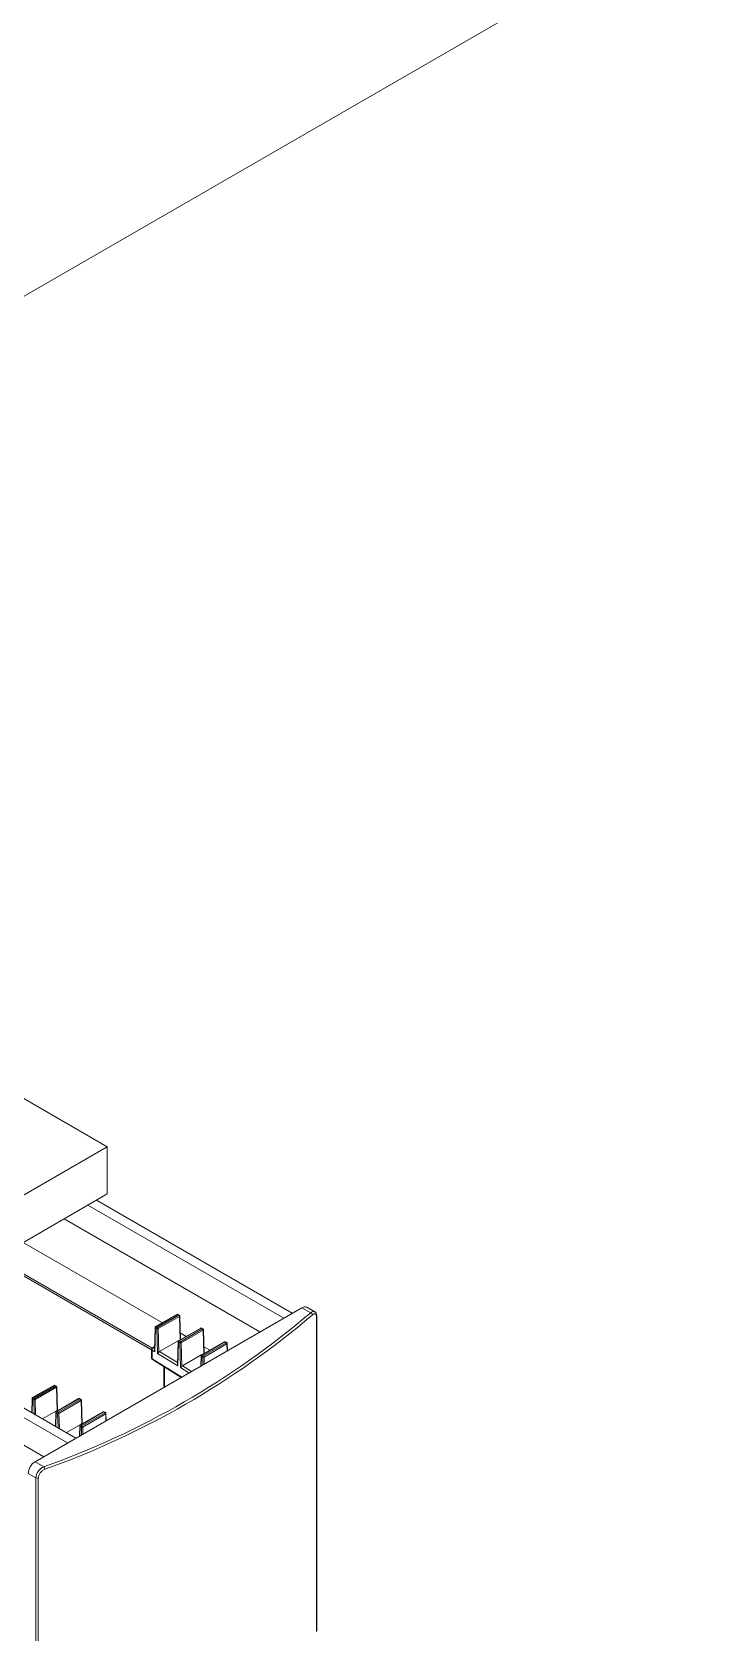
# Model space of a CAD drawing. Extents: x -976302 to -776254, y 5665 to 231437.
# Drawn here: x -788427 to -788078, y 78408 to 79245 of the extents above; entities that cross this region are included whole.
import ezdxf

# ---------------------------------------------------------------- set-up
doc = ezdxf.new("R2010")
doc.units = 0
doc.header["$LTSCALE"] = 1000
doc.header["$MEASUREMENT"] = 0

msp = doc.modelspace()

# ---------------------------------------------------------------- linework, layer by layer
at = {"linetype": 'Continuous', "lineweight": 15}
for p, q in [((-788503.07, 79065.33), (-786105.04, 80449.69)), ((-788503.07, 79065.33), (-786105.04, 80449.69)), ((-788504.39, 78729.51), (-788387.16, 78661.84)), ((-788504.39, 78729.51), (-788387.16, 78661.84)), ((-788387.16, 78661.84), (-788533.05, 78577.62)), ((-788387.16, 78661.84), (-788533.05, 78577.62)), ((-788387.16, 78661.84), (-788387.16, 78637.19)), ((-788387.16, 78661.84), (-788387.16, 78637.19)), ((-788387.16, 78637.19), (-788533.05, 78552.96)), ((-788387.16, 78637.19), (-788533.05, 78552.96)), ((-788290.4, 78574.72), (-788392.88, 78633.88)), ((-788290.4, 78574.72), (-788392.88, 78633.88)), ((-788294.83, 78572.17), (-788397.3, 78631.33)), ((-788294.83, 78572.17), (-788397.3, 78631.33)), ((-788307.28, 78564.98), (-788409.76, 78624.14)), ((-788307.28, 78564.98), (-788409.76, 78624.14)), ((-788358.31, 78569.79), (-788431.11, 78611.81)), ((-788358.31, 78569.79), (-788431.11, 78611.81)), ((-788363.97, 78555.59), (-788446.24, 78603.08)), ((-788363.97, 78555.59), (-788446.24, 78603.08)), ((-788363.74, 78556.49), (-788445.35, 78603.6)), ((-788363.74, 78556.49), (-788445.35, 78603.6)), ((-788424.98, 78497.03), (-788285.3, 78577.67)), ((-788424.98, 78497.03), (-788285.3, 78577.67)), ((-788280.69, 78575.01), (-788285.3, 78577.67)), ((-788280.69, 78575.01), (-788285.3, 78577.67)), ((-788278.6, 78575.5), (-788282.78, 78577.92)), ((-788278.6, 78575.5), (-788282.78, 78577.92)), ((-788403.56, 78509.4), (-788506.04, 78568.56)), ((-788403.56, 78509.4), (-788506.04, 78568.56)), ((-788362.1, 78567.32), (-788362.46, 78555.21)), ((-788362.1, 78567.32), (-788362.46, 78555.21)), ((-788361.97, 78567.11), (-788362.34, 78554.6)), ((-788361.97, 78567.11), (-788362.34, 78554.6)), ((-788361.29, 78566.69), (-788361.97, 78567.11)), ((-788361.29, 78566.69), (-788361.97, 78567.11)), ((-788350.74, 78574.16), (-788361.85, 78567.74)), ((-788350.74, 78574.16), (-788361.85, 78567.74)), ((-788350.48, 78574.13), (-788361.6, 78567.71)), ((-788350.48, 78574.13), (-788361.6, 78567.71)), ((-788361.6, 78567.71), (-788360.92, 78567.3)), ((-788361.6, 78567.71), (-788360.92, 78567.3)), ((-788360.92, 78553.72), (-788361.29, 78566.69)), ((-788360.92, 78553.72), (-788361.29, 78566.69)), ((-788360.92, 78567.3), (-788349.78, 78573.73)), ((-788360.92, 78567.3), (-788349.78, 78573.73)), ((-788349.43, 78573.13), (-788360.57, 78566.69)), ((-788349.43, 78573.13), (-788360.57, 78566.69)), ((-788360.57, 78566.69), (-788360.22, 78554.44)), ((-788360.57, 78566.69), (-788360.22, 78554.44)), ((-788349.78, 78573.73), (-788350.48, 78574.13)), ((-788349.78, 78573.73), (-788350.48, 78574.13)), ((-788349.53, 78573.75), (-788350.23, 78574.16)), ((-788349.53, 78573.75), (-788350.23, 78574.16)), ((-788338.28, 78566.97), (-788349.83, 78560.3)), ((-788338.28, 78566.97), (-788349.83, 78560.3)), ((-788338.03, 78566.94), (-788349.58, 78560.27)), ((-788338.03, 78566.94), (-788349.58, 78560.27)), ((-788349.06, 78560.75), (-788349.43, 78573.13)), ((-788349.06, 78560.75), (-788349.43, 78573.13)), ((-788348.91, 78560.83), (-788349.28, 78573.33)), ((-788348.91, 78560.83), (-788349.28, 78573.33)), ((-788348.9, 78559.85), (-788337.33, 78566.54)), ((-788348.9, 78559.85), (-788337.33, 78566.54)), ((-788337.33, 78566.54), (-788338.03, 78566.94)), ((-788337.33, 78566.54), (-788338.03, 78566.94)), ((-788337.08, 78566.56), (-788337.78, 78566.97)), ((-788337.08, 78566.56), (-788337.78, 78566.97)), ((-788336.45, 78553.64), (-788336.83, 78566.14)), ((-788336.45, 78553.64), (-788336.83, 78566.14)), ((-788277.61, 78408.23), (-788277.61, 78572.59)), ((-788277.61, 78408.23), (-788277.61, 78572.59)), ((-788277.45, 78408.54), (-788277.45, 78572.9)), ((-788277.45, 78572.88), (-788277.45, 78572.9)), ((-788277.45, 78408.54), (-788277.45, 78572.9)), ((-788277.45, 78572.88), (-788277.45, 78572.9)), ((-788420.43, 78499.66), (-788522.91, 78558.82)), ((-788420.43, 78499.66), (-788522.91, 78558.82)), ((-788407.98, 78506.85), (-788510.46, 78566.01)), ((-788407.98, 78506.85), (-788510.46, 78566.01)), ((-788350.49, 78560.16), (-788359.88, 78554.75)), ((-788350.49, 78560.16), (-788359.88, 78554.75)), ((-788350.49, 78560.16), (-788350.08, 78559.93)), ((-788350.49, 78560.16), (-788350.08, 78559.93)), ((-788350.09, 78559.88), (-788350.45, 78547.77)), ((-788350.09, 78559.88), (-788350.45, 78547.77)), ((-788349.95, 78559.67), (-788350.32, 78547.16)), ((-788349.95, 78559.67), (-788350.32, 78547.16)), ((-788349.27, 78559.25), (-788349.95, 78559.67)), ((-788349.27, 78559.25), (-788349.95, 78559.67)), ((-788349.58, 78560.27), (-788348.9, 78559.85)), ((-788349.58, 78560.27), (-788348.9, 78559.85)), ((-788348.9, 78546.28), (-788349.27, 78559.25)), ((-788348.9, 78546.28), (-788349.27, 78559.25)), ((-788345.85, 78562.6), (-788349.01, 78564.42)), ((-788345.85, 78562.6), (-788349.01, 78564.42)), ((-788336.97, 78565.94), (-788348.55, 78559.25)), ((-788336.97, 78565.94), (-788348.55, 78559.25)), ((-788348.55, 78559.25), (-788348.2, 78547)), ((-788348.55, 78559.25), (-788348.2, 78547)), ((-788325.83, 78559.78), (-788337.81, 78552.86)), ((-788325.83, 78559.78), (-788337.81, 78552.86)), ((-788325.58, 78559.75), (-788337.56, 78552.83)), ((-788325.58, 78559.75), (-788337.56, 78552.83)), ((-788336.6, 78553.56), (-788336.97, 78565.94)), ((-788336.6, 78553.56), (-788336.97, 78565.94)), ((-788336.89, 78552.41), (-788324.87, 78559.35)), ((-788336.89, 78552.41), (-788324.87, 78559.35)), ((-788324.52, 78558.75), (-788336.53, 78551.81)), ((-788324.52, 78558.75), (-788336.53, 78551.81)), ((-788324.87, 78559.35), (-788325.58, 78559.75)), ((-788324.87, 78559.35), (-788325.58, 78559.75)), ((-788324.62, 78559.37), (-788325.32, 78559.78)), ((-788324.62, 78559.37), (-788325.32, 78559.78)), ((-788324.41, 78555.09), (-788324.52, 78558.75)), ((-788324.41, 78555.09), (-788324.52, 78558.75)), ((-788324.26, 78555.18), (-788324.37, 78558.95)), ((-788324.26, 78555.18), (-788324.37, 78558.95)), ((-788363.97, 78555.84), (-788363.97, 78551.32)), ((-788363.97, 78555.84), (-788363.97, 78551.32)), ((-788363.7, 78555.44), (-788363.7, 78550.92)), ((-788362.34, 78554.6), (-788363.7, 78555.44)), ((-788363.7, 78555.44), (-788363.7, 78550.92)), ((-788362.34, 78554.6), (-788363.7, 78555.44)), ((-788363.7, 78550.92), (-788348.23, 78541.34)), ((-788363.7, 78550.92), (-788348.23, 78541.34)), ((-788363.5, 78550.46), (-788348.51, 78541.18)), ((-788363.5, 78550.46), (-788348.51, 78541.18)), ((-788362.4, 78557.33), (-788363.47, 78556.71)), ((-788362.4, 78557.33), (-788363.47, 78556.71)), ((-788362.41, 78556.98), (-788362.97, 78556.66)), ((-788362.41, 78556.98), (-788362.97, 78556.66)), ((-788362.97, 78556.66), (-788362.43, 78556.33)), ((-788362.97, 78556.66), (-788362.43, 78556.33)), ((-788350.32, 78547.16), (-788360.92, 78553.72)), ((-788350.32, 78547.16), (-788360.92, 78553.72)), ((-788359.88, 78554.75), (-788350.41, 78548.89)), ((-788359.88, 78554.75), (-788350.41, 78548.89)), ((-788338.04, 78552.98), (-788347.86, 78547.31)), ((-788338.04, 78552.98), (-788347.86, 78547.31)), ((-788338.07, 78552.44), (-788338.22, 78547.12)), ((-788338.07, 78552.44), (-788338.22, 78547.12)), ((-788337.93, 78552.22), (-788338.08, 78547.2)), ((-788337.93, 78552.22), (-788338.08, 78547.2)), ((-788338.04, 78552.98), (-788337.82, 78552.85)), ((-788338.04, 78552.98), (-788337.82, 78552.85)), ((-788337.25, 78551.8), (-788337.93, 78552.22)), ((-788337.25, 78551.8), (-788337.93, 78552.22)), ((-788337.56, 78552.83), (-788336.89, 78552.41)), ((-788337.56, 78552.83), (-788336.89, 78552.41)), ((-788337.14, 78547.74), (-788337.25, 78551.8)), ((-788337.14, 78547.74), (-788337.25, 78551.8)), ((-788333.4, 78555.41), (-788336.56, 78557.23)), ((-788333.4, 78555.41), (-788336.56, 78557.23)), ((-788336.53, 78551.81), (-788336.43, 78548.16)), ((-788336.53, 78551.81), (-788336.43, 78548.16)), ((-788357.55, 78546.78), (-788357.55, 78536.74)), ((-788357.55, 78546.78), (-788357.55, 78536.74)), ((-788357.25, 78546.59), (-788357.25, 78536.33)), ((-788357.25, 78546.59), (-788357.25, 78536.33)), ((-788344.45, 78543.52), (-788348.9, 78546.28)), ((-788344.45, 78543.52), (-788348.9, 78546.28)), ((-788347.86, 78547.31), (-788343.05, 78544.33)), ((-788347.86, 78547.31), (-788343.05, 78544.33)), ((-788415.1, 78537), (-788426.22, 78530.58)), ((-788415.1, 78537), (-788426.22, 78530.58)), ((-788425.97, 78530.56), (-788414.85, 78536.97)), ((-788425.97, 78530.56), (-788414.85, 78536.97)), ((-788414.12, 78536.58), (-788425.27, 78530.15)), ((-788414.12, 78536.58), (-788425.27, 78530.15)), ((-788424.91, 78529.55), (-788413.77, 78535.98)), ((-788424.91, 78529.55), (-788413.77, 78535.98)), ((-788414.85, 78536.97), (-788414.12, 78536.58)), ((-788414.85, 78536.97), (-788414.12, 78536.58)), ((-788413.89, 78536.62), (-788414.61, 78537.01)), ((-788413.89, 78536.62), (-788414.61, 78537.01)), ((-788413.77, 78535.98), (-788413.39, 78523.75)), ((-788413.77, 78535.98), (-788413.39, 78523.75)), ((-788413.24, 78523.7), (-788413.62, 78536.19)), ((-788413.24, 78523.7), (-788413.62, 78536.19)), ((-788357.55, 78536.74), (-788357.44, 78536.03)), ((-788357.55, 78536.74), (-788357.44, 78536.03)), ((-788357.08, 78536.23), (-788357.25, 78536.33)), ((-788357.25, 78536.33), (-788357.25, 78536.14)), ((-788357.08, 78536.23), (-788357.25, 78536.33)), ((-788357.25, 78536.33), (-788357.25, 78536.14)), ((-788426.47, 78530.16), (-788426.7, 78522.76)), ((-788426.47, 78530.16), (-788426.7, 78522.76)), ((-788426.55, 78522.67), (-788426.32, 78529.94)), ((-788426.55, 78522.67), (-788426.32, 78529.94)), ((-788426.32, 78529.94), (-788425.62, 78529.54)), ((-788426.32, 78529.94), (-788425.62, 78529.54)), ((-788425.27, 78530.15), (-788425.97, 78530.56)), ((-788425.27, 78530.15), (-788425.97, 78530.56)), ((-788425.62, 78529.54), (-788425.4, 78522.01)), ((-788425.62, 78529.54), (-788425.4, 78522.01)), ((-788424.67, 78521.59), (-788424.91, 78529.55)), ((-788424.67, 78521.59), (-788424.91, 78529.55)), ((-788402.21, 78530.06), (-788413.77, 78523.39)), ((-788402.21, 78530.06), (-788413.77, 78523.39)), ((-788413.51, 78523.37), (-788401.96, 78530.04)), ((-788413.51, 78523.37), (-788401.96, 78530.04)), ((-788401.24, 78529.64), (-788412.81, 78522.96)), ((-788401.24, 78529.64), (-788412.81, 78522.96)), ((-788412.46, 78522.36), (-788400.88, 78529.04)), ((-788412.46, 78522.36), (-788400.88, 78529.04)), ((-788401.96, 78530.04), (-788401.24, 78529.64)), ((-788401.96, 78530.04), (-788401.24, 78529.64)), ((-788401, 78529.68), (-788401.72, 78530.07)), ((-788401, 78529.68), (-788401.72, 78530.07)), ((-788400.88, 78529.04), (-788400.5, 78516.81)), ((-788400.88, 78529.04), (-788400.5, 78516.81)), ((-788400.35, 78516.76), (-788400.73, 78529.25)), ((-788400.35, 78516.76), (-788400.73, 78529.25)), ((-788420.99, 78519.46), (-788413.74, 78523.65)), ((-788420.99, 78519.46), (-788413.74, 78523.65)), ((-788414.02, 78522.97), (-788414.24, 78515.57)), ((-788414.02, 78522.97), (-788414.24, 78515.57)), ((-788414.09, 78515.48), (-788413.87, 78522.75)), ((-788414.09, 78515.48), (-788413.87, 78522.75)), ((-788413.87, 78522.75), (-788413.17, 78522.35)), ((-788413.87, 78522.75), (-788413.17, 78522.35)), ((-788413.52, 78523.53), (-788413.74, 78523.65)), ((-788413.52, 78523.53), (-788413.74, 78523.65)), ((-788412.81, 78522.96), (-788413.51, 78523.37)), ((-788412.81, 78522.96), (-788413.51, 78523.37)), ((-788413.23, 78523.7), (-788413.27, 78523.72)), ((-788413.23, 78523.7), (-788413.27, 78523.72)), ((-788413.17, 78522.35), (-788412.94, 78514.82)), ((-788413.17, 78522.35), (-788412.94, 78514.82)), ((-788412.22, 78514.4), (-788412.46, 78522.36)), ((-788412.22, 78514.4), (-788412.46, 78522.36)), ((-788408.54, 78512.27), (-788400.85, 78516.71)), ((-788408.54, 78512.27), (-788400.85, 78516.71)), ((-788389.32, 78523.12), (-788401.31, 78516.2)), ((-788389.32, 78523.12), (-788401.31, 78516.2)), ((-788401.06, 78516.18), (-788389.07, 78523.1)), ((-788401.06, 78516.18), (-788389.07, 78523.1)), ((-788400.36, 78515.77), (-788401.06, 78516.18)), ((-788400.36, 78515.77), (-788401.06, 78516.18)), ((-788400.63, 78516.6), (-788400.85, 78516.71)), ((-788400.63, 78516.6), (-788400.85, 78516.71)), ((-788400.34, 78516.76), (-788400.39, 78516.78)), ((-788400.34, 78516.76), (-788400.39, 78516.78)), ((-788388.35, 78522.71), (-788400.36, 78515.77)), ((-788388.35, 78522.71), (-788400.36, 78515.77)), ((-788400, 78515.17), (-788387.99, 78522.1)), ((-788400, 78515.17), (-788387.99, 78522.1)), ((-788389.07, 78523.1), (-788388.35, 78522.71)), ((-788389.07, 78523.1), (-788388.35, 78522.71)), ((-788388.11, 78522.74), (-788388.83, 78523.13)), ((-788388.11, 78522.74), (-788388.83, 78523.13)), ((-788387.99, 78522.1), (-788387.88, 78518.45)), ((-788387.99, 78522.1), (-788387.88, 78518.45)), ((-788387.73, 78518.54), (-788387.84, 78522.31)), ((-788387.73, 78518.54), (-788387.84, 78522.31)), ((-788401.56, 78515.78), (-788401.73, 78510.46)), ((-788401.56, 78515.78), (-788401.73, 78510.46)), ((-788401.57, 78510.55), (-788401.42, 78515.56)), ((-788401.57, 78510.55), (-788401.42, 78515.56)), ((-788401.42, 78515.56), (-788400.71, 78515.16)), ((-788401.42, 78515.56), (-788400.71, 78515.16)), ((-788400.71, 78515.16), (-788400.59, 78511.11)), ((-788400.71, 78515.16), (-788400.59, 78511.11)), ((-788399.89, 78511.52), (-788400, 78515.17)), ((-788399.89, 78511.52), (-788400, 78515.17)), ((-788424.54, 78488.56), (-788428.54, 78490.87)), ((-788424.54, 78488.56), (-788428.54, 78490.87)), ((-788424.98, 78497.03), (-788420.37, 78494.37)), ((-788424.98, 78497.03), (-788420.37, 78494.37)), ((-788424.54, 78324.2), (-788424.54, 78488.56)), ((-788424.54, 78324.2), (-788424.54, 78488.56)), ((-788423.29, 78488.49), (-788423.29, 78324.12)), ((-788423.29, 78488.49), (-788423.29, 78324.12))]:
    msp.add_line(p, q, dxfattribs=at)
for centre, radius, start, end in [((-788570.53, 78915.79), 447.37, 289.61224, 310.38238), ((-788570.53, 78915.79), 447.37, 289.61224, 310.38238), ((-788283.82, 78575.61), 2.53, 65.69288, 125.61758), ((-788283.82, 78575.61), 2.53, 65.69288, 125.61758), ((-788281.16, 78573.77), 1.32, 4.15374, 68.91205), ((-788281.16, 78573.77), 1.32, 4.15374, 68.91205), ((-788570.3, 78915.37), 448.31, 289.61224, 310.38238), ((-788570.3, 78915.37), 448.31, 289.61224, 310.38238), ((-788361.6, 78567.3), 0.503, 119.99731, 178.29758), ((-788361.6, 78567.3), 0.503, 119.99731, 178.29758), ((-788361.85, 78567.33), 0.259, 183.16682, 241.53564), ((-788361.85, 78567.33), 0.259, 183.16682, 241.53564), ((-788361.22, 78567.07), 0.751, 120.57263, 177.13826), ((-788361.22, 78567.07), 0.751, 120.57263, 177.13826), ((-788361.75, 78567.51), 0.249, 53.82896, 114.86058), ((-788361.75, 78567.51), 0.249, 53.82896, 114.86058), ((-788360.54, 78566.65), 0.751, 120.57263, 177.13826), ((-788360.54, 78566.65), 0.751, 120.57263, 177.13826), ((-788360.94, 78567.4), 0.794, 243.44976, 297.6858), ((-788360.94, 78567.4), 0.794, 243.44976, 297.6858), ((-788361.34, 78566.64), 0.777, 3.84994, 57.3049), ((-788361.34, 78566.64), 0.777, 3.84994, 57.3049), ((-788350.48, 78573.72), 0.503, 60.00269, 119.99731), ((-788350.48, 78573.72), 0.503, 60.00269, 119.99731), ((-788350.63, 78573.94), 0.242, 52.88828, 115.80126), ((-788350.63, 78573.94), 0.242, 52.88828, 115.80126), ((-788350.34, 78573.93), 0.253, 65.68605, 125.61817), ((-788350.34, 78573.93), 0.253, 65.68605, 125.61817), ((-788349.64, 78573.52), 0.253, 65.68605, 125.61817), ((-788349.64, 78573.52), 0.253, 65.68605, 125.61817), ((-788350.2, 78573.07), 0.777, 3.84994, 57.3049), ((-788350.2, 78573.07), 0.777, 3.84994, 57.3049), ((-788349.78, 78573.32), 0.503, 1.70243, 60.00269), ((-788349.78, 78573.32), 0.503, 1.70243, 60.00269), ((-788349.52, 78573.35), 0.244, 293.08119, 355.72851), ((-788349.52, 78573.35), 0.244, 293.08119, 355.72851), ((-788338.03, 78566.53), 0.503, 60.00269, 119.99731), ((-788338.03, 78566.53), 0.503, 60.00269, 119.99731), ((-788338.18, 78566.75), 0.242, 52.88828, 115.80126), ((-788338.18, 78566.75), 0.242, 52.88828, 115.80126), ((-788337.88, 78566.74), 0.253, 65.68605, 125.61817), ((-788337.88, 78566.74), 0.253, 65.68605, 125.61817), ((-788337.18, 78566.33), 0.253, 65.68605, 125.61817), ((-788337.18, 78566.33), 0.253, 65.68605, 125.61817), ((-788337.75, 78565.88), 0.777, 3.84994, 57.3049), ((-788337.75, 78565.88), 0.777, 3.84994, 57.3049), ((-788337.33, 78566.13), 0.503, 1.70243, 60.00269), ((-788337.33, 78566.13), 0.503, 1.70243, 60.00269), ((-788337.07, 78566.16), 0.244, 293.08119, 355.72851), ((-788337.07, 78566.16), 0.244, 293.08119, 355.72851), ((-788277.87, 78572.92), 0.425, 308.68205, 354.74797), ((-788277.87, 78572.92), 0.425, 308.68205, 354.74797), ((-788349.58, 78559.86), 0.503, 119.99731, 178.29758), ((-788349.58, 78559.86), 0.503, 119.99731, 178.29758), ((-788349.83, 78559.89), 0.259, 183.16682, 241.53564), ((-788349.83, 78559.89), 0.259, 183.16682, 241.53564), ((-788349.2, 78559.63), 0.751, 120.57263, 177.13826), ((-788349.2, 78559.63), 0.751, 120.57263, 177.13826), ((-788349.73, 78560.07), 0.249, 53.82896, 114.86058), ((-788349.73, 78560.07), 0.249, 53.82896, 114.86058), ((-788348.52, 78559.21), 0.751, 120.57263, 177.13826), ((-788348.52, 78559.21), 0.751, 120.57263, 177.13826), ((-788348.92, 78559.96), 0.794, 243.44976, 297.6858), ((-788348.92, 78559.96), 0.794, 243.44976, 297.6858), ((-788349.32, 78559.2), 0.777, 3.84994, 57.3049), ((-788349.32, 78559.2), 0.777, 3.84994, 57.3049), ((-788325.58, 78559.34), 0.503, 60.00269, 119.99731), ((-788325.58, 78559.34), 0.503, 60.00269, 119.99731), ((-788325.72, 78559.56), 0.242, 52.88828, 115.80126), ((-788325.72, 78559.56), 0.242, 52.88828, 115.80126), ((-788325.43, 78559.55), 0.253, 65.68605, 125.61817), ((-788325.43, 78559.55), 0.253, 65.68605, 125.61817), ((-788324.73, 78559.14), 0.253, 65.68605, 125.61817), ((-788324.73, 78559.14), 0.253, 65.68605, 125.61817), ((-788325.29, 78558.69), 0.777, 3.84994, 57.3049), ((-788325.29, 78558.69), 0.777, 3.84994, 57.3049), ((-788324.87, 78558.94), 0.503, 1.70243, 60.00269), ((-788324.87, 78558.94), 0.503, 1.70243, 60.00269), ((-788324.61, 78558.97), 0.244, 293.08119, 355.72851), ((-788324.61, 78558.97), 0.244, 293.08119, 355.72851), ((-788362.97, 78555.84), 1.01, 119.99731, 180), ((-788362.97, 78555.84), 1.01, 119.99731, 180), ((-788363.49, 78555.88), 0.491, 185.03635, 243.57876), ((-788363.49, 78555.88), 0.491, 185.03635, 243.57876), ((-788362.97, 78551.32), 1.01, 180, 238.23979), ((-788363.49, 78551.36), 0.491, 185.03635, 243.57876), ((-788362.97, 78551.32), 1.01, 180, 238.23979), ((-788363.49, 78551.36), 0.491, 185.03635, 243.57876), ((-788363.19, 78550.88), 0.515, 174.88476, 233.47491), ((-788363.19, 78550.88), 0.515, 174.88476, 233.47491), ((-788362.2, 78555.37), 1.5, 120.57263, 177.13826), ((-788362.2, 78555.37), 1.5, 120.57263, 177.13826), ((-788363.26, 78556.25), 0.506, 54.38242, 114.30712), ((-788363.26, 78556.25), 0.506, 54.38242, 114.30712), ((-788337.56, 78552.42), 0.503, 119.99731, 178.29758), ((-788337.56, 78552.42), 0.503, 119.99731, 178.29758), ((-788337.81, 78552.45), 0.259, 183.16682, 241.53564), ((-788337.81, 78552.45), 0.259, 183.16682, 241.53564), ((-788337.18, 78552.19), 0.751, 120.57263, 177.13826), ((-788337.18, 78552.19), 0.751, 120.57263, 177.13826), ((-788337.71, 78552.63), 0.249, 53.82896, 114.86058), ((-788337.71, 78552.63), 0.249, 53.82896, 114.86058), ((-788336.5, 78551.77), 0.751, 120.57263, 177.13826), ((-788336.5, 78551.77), 0.751, 120.57263, 177.13826), ((-788336.9, 78552.52), 0.794, 243.44976, 297.6858), ((-788336.9, 78552.52), 0.794, 243.44976, 297.6858), ((-788337.31, 78551.76), 0.777, 3.84994, 57.3049), ((-788337.31, 78551.76), 0.777, 3.84994, 57.3049), ((-788414.85, 78536.56), 0.503, 61.70511, 119.99731), ((-788414.85, 78536.56), 0.503, 61.70511, 119.99731), ((-788415, 78536.77), 0.249, 53.82896, 114.86058), ((-788415, 78536.77), 0.249, 53.82896, 114.86058), ((-788414.7, 78536.78), 0.24, 67.61228, 127.76165), ((-788414.7, 78536.78), 0.24, 67.61228, 127.76165), ((-788413.98, 78536.39), 0.24, 67.61228, 127.76165), ((-788413.98, 78536.39), 0.24, 67.61228, 127.76165), ((-788414.54, 78535.93), 0.777, 3.84994, 57.3049), ((-788414.54, 78535.93), 0.777, 3.84994, 57.3049), ((-788414.12, 78536.17), 0.503, 1.7629, 61.70511), ((-788414.12, 78536.17), 0.503, 1.7629, 61.70511), ((-788413.87, 78536.21), 0.249, 293.79523, 355.16018), ((-788413.87, 78536.21), 0.249, 293.79523, 355.16018), ((-788357.04, 78536.79), 0.506, 185.6948, 245.62534), ((-788357.04, 78536.79), 0.506, 185.6948, 245.62534), ((-788425.97, 78530.15), 0.503, 119.99731, 178.23711), ((-788425.97, 78530.15), 0.503, 119.99731, 178.23711), ((-788426.21, 78530.18), 0.261, 183.11083, 244.22862), ((-788426.21, 78530.18), 0.261, 183.11083, 244.22862), ((-788425.55, 78529.91), 0.773, 122.60548, 177.39452), ((-788425.55, 78529.91), 0.773, 122.60548, 177.39452), ((-788426.11, 78530.36), 0.242, 52.88828, 115.80126), ((-788426.11, 78530.36), 0.242, 52.88828, 115.80126), ((-788424.85, 78529.5), 0.773, 122.60548, 177.39452), ((-788424.85, 78529.5), 0.773, 122.60548, 177.39452), ((-788425.28, 78530.26), 0.798, 244.68813, 297.64146), ((-788425.28, 78530.26), 0.798, 244.68813, 297.64146), ((-788425.69, 78529.5), 0.777, 3.84994, 57.3049), ((-788425.69, 78529.5), 0.777, 3.84994, 57.3049), ((-788401.96, 78529.63), 0.503, 61.70511, 119.99731), ((-788401.96, 78529.63), 0.503, 61.70511, 119.99731), ((-788402.11, 78529.84), 0.249, 53.82896, 114.86058), ((-788402.11, 78529.84), 0.249, 53.82896, 114.86058), ((-788401.81, 78529.85), 0.24, 67.61228, 127.76165), ((-788401.81, 78529.85), 0.24, 67.61228, 127.76165), ((-788401.09, 78529.46), 0.24, 67.61228, 127.76165), ((-788401.09, 78529.46), 0.24, 67.61228, 127.76165), ((-788401.66, 78528.99), 0.777, 3.84994, 57.3049), ((-788401.66, 78528.99), 0.777, 3.84994, 57.3049), ((-788401.24, 78529.23), 0.503, 1.7629, 61.70511), ((-788401.24, 78529.23), 0.503, 1.7629, 61.70511), ((-788400.98, 78529.27), 0.249, 293.79523, 355.16018), ((-788400.98, 78529.27), 0.249, 293.79523, 355.16018), ((-788413.51, 78522.96), 0.503, 119.99731, 178.23711), ((-788413.51, 78522.96), 0.503, 119.99731, 178.23711), ((-788413.76, 78522.99), 0.261, 183.11083, 244.22862), ((-788413.76, 78522.99), 0.261, 183.11083, 244.22862), ((-788413.1, 78522.72), 0.773, 122.60548, 177.39452), ((-788413.1, 78522.72), 0.773, 122.60548, 177.39452), ((-788413.66, 78523.17), 0.242, 52.88828, 115.80126), ((-788413.66, 78523.17), 0.242, 52.88828, 115.80126), ((-788412.39, 78522.31), 0.773, 122.60548, 177.39452), ((-788412.39, 78522.31), 0.773, 122.60548, 177.39452), ((-788412.83, 78523.07), 0.798, 244.68813, 297.64146), ((-788412.83, 78523.07), 0.798, 244.68813, 297.64146), ((-788413.23, 78522.31), 0.777, 3.84994, 57.3049), ((-788413.23, 78522.31), 0.777, 3.84994, 57.3049), ((-788401.06, 78515.77), 0.503, 119.99731, 178.23711), ((-788401.06, 78515.77), 0.503, 119.99731, 178.23711), ((-788400.64, 78515.53), 0.773, 122.60548, 177.39452), ((-788400.64, 78515.53), 0.773, 122.60548, 177.39452), ((-788401.21, 78515.98), 0.242, 52.88828, 115.80126), ((-788401.21, 78515.98), 0.242, 52.88828, 115.80126), ((-788389.07, 78522.69), 0.503, 61.70511, 119.99731), ((-788389.07, 78522.69), 0.503, 61.70511, 119.99731), ((-788389.22, 78522.9), 0.249, 53.82896, 114.86058), ((-788389.22, 78522.9), 0.249, 53.82896, 114.86058), ((-788388.93, 78522.91), 0.24, 67.61228, 127.76165), ((-788388.93, 78522.91), 0.24, 67.61228, 127.76165), ((-788388.2, 78522.52), 0.24, 67.61228, 127.76165), ((-788388.2, 78522.52), 0.24, 67.61228, 127.76165), ((-788388.77, 78522.05), 0.777, 3.84994, 57.3049), ((-788388.77, 78522.05), 0.777, 3.84994, 57.3049), ((-788388.35, 78522.3), 0.503, 1.7629, 61.70511), ((-788388.35, 78522.3), 0.503, 1.7629, 61.70511), ((-788388.09, 78522.33), 0.249, 293.79523, 355.16018), ((-788388.09, 78522.33), 0.249, 293.79523, 355.16018), ((-788401.3, 78515.8), 0.261, 183.11083, 244.22862), ((-788401.3, 78515.8), 0.261, 183.11083, 244.22862), ((-788399.94, 78515.12), 0.773, 122.60548, 177.39452), ((-788399.94, 78515.12), 0.773, 122.60548, 177.39452), ((-788400.37, 78515.88), 0.798, 244.68813, 297.64146), ((-788400.37, 78515.88), 0.798, 244.68813, 297.64146), ((-788400.78, 78515.12), 0.777, 3.84994, 57.3049), ((-788400.78, 78515.12), 0.777, 3.84994, 57.3049), ((-788420.81, 78490.52), 7.73, 122.60548, 177.39452), ((-788420.81, 78490.52), 7.73, 122.60548, 177.39452), ((-788421.75, 78493.02), 1.93, 1.23606, 44.26956), ((-788421.75, 78493.02), 1.93, 1.23606, 44.26956), ((-788423.82, 78489.97), 1.58, 242.93375, 289.86375), ((-788423.82, 78489.97), 1.58, 242.93375, 289.86375)]:
    msp.add_arc(centre, radius, start, end, dxfattribs=at)
for centre, major_axis, ratio, start_param, end_param in [((-788350.43, 78558.07), (1.19, 2.22), 0.597163, 0.282671, 0.766599), ((-788350.43, 78558.07), (1.19, 2.22), 0.597163, 0.282671, 0.766599), ((-788359.85, 78553.91), (0.477, 0.888), 0.59645, 0.766679, 1.270255), ((-788359.85, 78553.91), (0.477, 0.888), 0.59645, 0.766679, 1.270255), ((-788337.97, 78550.88), (1.19, 2.22), 0.597163, 0.282671, 0.766599), ((-788337.97, 78550.88), (1.19, 2.22), 0.597163, 0.282671, 0.766599), ((-788347.83, 78546.47), (0.477, 0.888), 0.59645, 0.766679, 1.270255), ((-788347.83, 78546.47), (0.477, 0.888), 0.59645, 0.766679, 1.270255), ((-788413.71, 78522.82), (0.476, 0.887), 0.597905, 0.264228, 0.767804), ((-788413.71, 78522.82), (0.476, 0.887), 0.597905, 0.264228, 0.767804), ((-788400.82, 78515.88), (0.476, 0.887), 0.597905, 0.264228, 0.767804), ((-788400.82, 78515.88), (0.476, 0.887), 0.597905, 0.264228, 0.767804)]:
    msp.add_ellipse(centre, major_axis=major_axis, ratio=ratio, start_param=start_param, end_param=end_param, dxfattribs=at)
for points, knots in [([(-788280.69, 78575.01), (-788280.45, 78575.18), (-788279.88, 78575.58), (-788279.15, 78575.76), (-788278.78, 78575.54), (-788278.65, 78575.46)], [0, 0, 0, 0, 0.314984, 0.747983, 1, 1, 1, 1]), ([(-788280.69, 78575.01), (-788280.45, 78575.18), (-788279.88, 78575.58), (-788279.15, 78575.76), (-788278.78, 78575.54), (-788278.65, 78575.46)], [0, 0, 0, 0, 0.314984, 0.747983, 1, 1, 1, 1]), ([(-788277.61, 78572.59), (-788277.61, 78573.03), (-788277.67, 78573.4), (-788277.89, 78574), (-788278.06, 78574.21), (-788278.68, 78574.56), (-788279.26, 78574.39), (-788279.84, 78573.87)], [0, 0, 0, 0, 0.25, 0.25, 0.5, 0.5, 1, 1, 1, 1]), ([(-788277.61, 78572.59), (-788277.61, 78573.03), (-788277.67, 78573.4), (-788277.89, 78574), (-788278.06, 78574.21), (-788278.68, 78574.56), (-788279.26, 78574.39), (-788279.84, 78573.87)], [0, 0, 0, 0, 0.25, 0.25, 0.5, 0.5, 1, 1, 1, 1]), ([(-788277.48, 78572.88), (-788277.47, 78573.04), (-788277.44, 78573.8), (-788277.76, 78574.68), (-788278.31, 78575.43), (-788278.63, 78575.51), (-788278.64, 78575.52)], [0, 0, 0, 0, 0.137606, 0.653239, 0.985434, 1, 1, 1, 1]), ([(-788277.48, 78572.88), (-788277.47, 78573.04), (-788277.44, 78573.8), (-788277.76, 78574.68), (-788278.31, 78575.43), (-788278.63, 78575.51), (-788278.64, 78575.52)], [0, 0, 0, 0, 0.137606, 0.653239, 0.985434, 1, 1, 1, 1]), ([(-788362.34, 78554.6), (-788362.34, 78554.6), (-788362.36, 78554.64), (-788362.42, 78554.82), (-788362.48, 78555.03), (-788362.46, 78555.19), (-788362.46, 78555.21)], [0, 0, 0, 0, 0.02266, 0.222569, 0.921933, 1, 1, 1, 1]), ([(-788362.34, 78554.6), (-788362.34, 78554.6), (-788362.36, 78554.64), (-788362.42, 78554.82), (-788362.48, 78555.03), (-788362.46, 78555.19), (-788362.46, 78555.21)], [0, 0, 0, 0, 0.02266, 0.222569, 0.921933, 1, 1, 1, 1]), ([(-788360.92, 78553.72), (-788360.84, 78553.81), (-788360.74, 78553.91), (-788360.49, 78554.15), (-788360.34, 78554.29), (-788360.22, 78554.44)], [0, 0, 0, 0, 0.5, 0.5, 1, 1, 1, 1]), ([(-788360.92, 78553.72), (-788360.84, 78553.81), (-788360.74, 78553.91), (-788360.49, 78554.15), (-788360.34, 78554.29), (-788360.22, 78554.44)], [0, 0, 0, 0, 0.5, 0.5, 1, 1, 1, 1]), ([(-788350.32, 78547.16), (-788350.32, 78547.16), (-788350.34, 78547.2), (-788350.41, 78547.38), (-788350.47, 78547.59), (-788350.44, 78547.75), (-788350.44, 78547.77)], [0, 0, 0, 0, 0.02266, 0.222569, 0.921933, 1, 1, 1, 1]), ([(-788350.32, 78547.16), (-788350.32, 78547.16), (-788350.34, 78547.2), (-788350.41, 78547.38), (-788350.47, 78547.59), (-788350.44, 78547.75), (-788350.44, 78547.77)], [0, 0, 0, 0, 0.02266, 0.222569, 0.921933, 1, 1, 1, 1]), ([(-788348.9, 78546.28), (-788348.83, 78546.37), (-788348.72, 78546.47), (-788348.47, 78546.71), (-788348.32, 78546.85), (-788348.2, 78547)], [0, 0, 0, 0, 0.5, 0.5, 1, 1, 1, 1]), ([(-788348.9, 78546.28), (-788348.83, 78546.37), (-788348.72, 78546.47), (-788348.47, 78546.71), (-788348.32, 78546.85), (-788348.2, 78547)], [0, 0, 0, 0, 0.5, 0.5, 1, 1, 1, 1]), ([(-788413.28, 78523.72), (-788413.28, 78523.72), (-788413.29, 78523.74), (-788413.35, 78523.74), (-788413.39, 78523.75)], [0, 0, 0, 0, 0.195567, 1, 1, 1, 1]), ([(-788413.28, 78523.72), (-788413.28, 78523.72), (-788413.29, 78523.74), (-788413.35, 78523.74), (-788413.39, 78523.75)], [0, 0, 0, 0, 0.195567, 1, 1, 1, 1]), ([(-788400.39, 78516.78), (-788400.39, 78516.78), (-788400.4, 78516.8), (-788400.46, 78516.8), (-788400.5, 78516.81)], [0, 0, 0, 0, 0.195567, 1, 1, 1, 1]), ([(-788400.39, 78516.78), (-788400.39, 78516.78), (-788400.4, 78516.8), (-788400.46, 78516.8), (-788400.5, 78516.81)], [0, 0, 0, 0, 0.195567, 1, 1, 1, 1]), ([(-788424.54, 78488.56), (-788424.54, 78489.66), (-788424.08, 78490.91), (-788422.92, 78492.52), (-788422.46, 78493.01), (-788421.45, 78493.82), (-788420.91, 78494.15), (-788420.37, 78494.37)], [0, 0, 0, 0, 0.5, 0.5, 0.75, 0.75, 1, 1, 1, 1]), ([(-788424.54, 78488.56), (-788424.54, 78489.66), (-788424.08, 78490.91), (-788422.92, 78492.52), (-788422.46, 78493.01), (-788421.45, 78493.82), (-788420.91, 78494.15), (-788420.37, 78494.37)], [0, 0, 0, 0, 0.5, 0.5, 0.75, 0.75, 1, 1, 1, 1]), ([(-788419.82, 78493.06), (-788420.27, 78492.89), (-788420.71, 78492.65), (-788421.55, 78492.01), (-788421.93, 78491.63), (-788422.9, 78490.37), (-788423.29, 78489.36), (-788423.29, 78488.49)], [0, 0, 0, 0, 0.25, 0.25, 0.5, 0.5, 1, 1, 1, 1]), ([(-788419.82, 78493.06), (-788420.27, 78492.89), (-788420.71, 78492.65), (-788421.55, 78492.01), (-788421.93, 78491.63), (-788422.9, 78490.37), (-788423.29, 78489.36), (-788423.29, 78488.49)], [0, 0, 0, 0, 0.25, 0.25, 0.5, 0.5, 1, 1, 1, 1])]:
    msp.add_open_spline(points, degree=3, knots=knots, dxfattribs=at)

doc.saveas('drawing.dxf')
